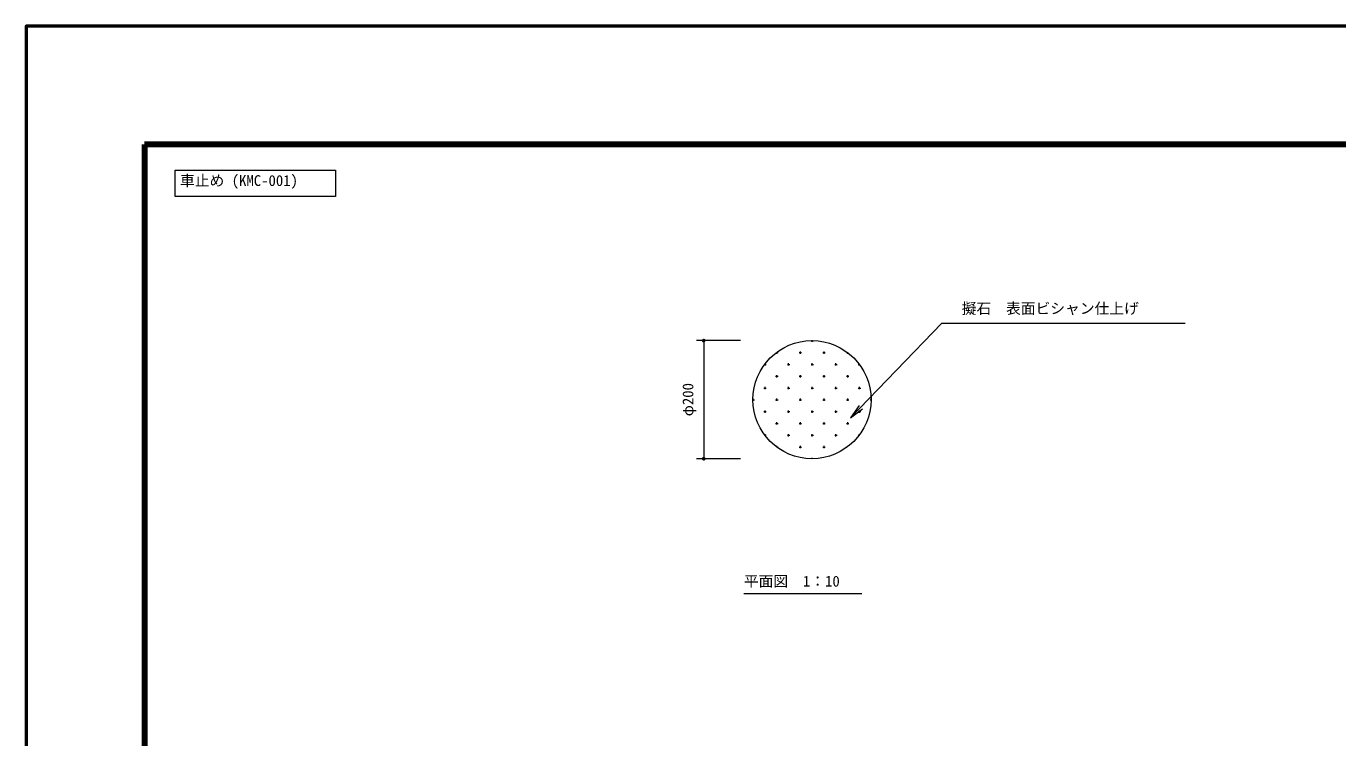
# Model space of a CAD drawing. Units: millimetres at full size, sheet at 1:10; details may follow other scales. Extents: x 0 to 4200, y 0 to 2970.
# Drawn here: x 0 to 2221, y 1765 to 2970 of the extents above; entities that cross this region are included whole.
import ezdxf
from ezdxf.enums import TextEntityAlignment as Align

# ---------------------------------------------------------------- set-up
doc = ezdxf.new("R2010")
doc.units = ezdxf.units.MM
doc.header["$LTSCALE"] = 10
for name, color, linetype, lineweight in [('D-STR', 1, 'Continuous', 13), ('D-STR-DIM', 7, 'Continuous', 13), ('D-STR-HTXT', 7, 'Continuous', 13), ('D-TTL', 7, 'Continuous', 13), ('D-TTL-FRAM', 2, 'Continuous', 13)]:
    doc.layers.add(name, color=color, linetype=linetype, lineweight=lineweight)
doc.styles.add('ＭＳ ゴシック', font='')
doc.styles.get('ＭＳ ゴシック').set_extended_font_data('MS Gothic')

# ---------------------------------------------------------------- blocks, each defined once
blk = doc.blocks.new('filled_dot')
at = {"color": 0, "linetype": 'Continuous', "lineweight": -2, "const_width": 1.25}
blk.add_lwpolyline([(-0.625, 0, 1), (0.625, 0, 1)], format="xyb", close=True, dxfattribs=at)
blk = doc.blocks.new('open_arrow')
at = {"color": 0, "linetype": 'Continuous', "lineweight": -2}
blk.add_lwpolyline([(7.5, 1.25), (0, 0), (7.5, -1.25)], dxfattribs=at)

msp = doc.modelspace()

# ---------------------------------------------------------------- linework, layer by layer
at = {"layer": 'D-STR'}
for p, q in [((1329.08, 2437.39), (1333.08, 2437.39)), ((1331.08, 2435.39), (1331.08, 2438.39)), ((1271.08, 2417.39), (1273.08, 2417.39)), ((1271.08, 2415.39), (1271.08, 2417.39)), ((1291.08, 2395.39), (1291.08, 2399.39)), ((1309.08, 2417.39), (1313.08, 2417.39)), ((1311.08, 2415.39), (1311.08, 2419.39)), ((1331.08, 2395.39), (1331.08, 2399.39)), ((1349.08, 2417.39), (1353.08, 2417.39)), ((1351.08, 2415.39), (1351.08, 2419.39)), ((1371.08, 2395.39), (1371.08, 2399.39)), ((1389.08, 2417.39), (1391.58, 2417.39)), ((1391.08, 2415.39), (1391.08, 2417.89)), ((1249.58, 2397.39), (1253.08, 2397.39)), ((1251.08, 2395.39), (1251.08, 2398.64)), ((1269.08, 2377.39), (1273.08, 2377.39)), ((1271.08, 2375.39), (1271.08, 2379.39)), ((1289.08, 2397.39), (1293.08, 2397.39)), ((1309.08, 2377.39), (1313.08, 2377.39)), ((1311.08, 2375.39), (1311.08, 2379.39)), ((1329.08, 2397.39), (1333.08, 2397.39)), ((1349.08, 2377.39), (1353.08, 2377.39)), ((1351.08, 2375.39), (1351.08, 2379.39)), ((1369.08, 2397.39), (1373.08, 2397.39)), ((1389.08, 2377.39), (1393.08, 2377.39)), ((1391.08, 2375.39), (1391.08, 2379.39)), ((1409.08, 2397.39), (1411.58, 2397.39)), ((1410.83, 2395.39), (1410.83, 2398.14)), ((1249.08, 2357.39), (1253.08, 2357.39)), ((1251.08, 2355.39), (1251.08, 2359.39)), ((1289.08, 2357.39), (1293.08, 2357.39)), ((1291.08, 2355.39), (1291.08, 2359.39)), ((1329.08, 2357.39), (1333.08, 2357.39)), ((1331.08, 2355.39), (1331.08, 2359.39)), ((1369.08, 2357.39), (1373.08, 2357.39)), ((1371.08, 2355.39), (1371.08, 2359.39)), ((1409.08, 2357.39), (1413.08, 2357.39)), ((1410.83, 2355.39), (1410.83, 2359.39)), ((1230.83, 2337.39), (1233.08, 2337.39)), ((1231.08, 2335.39), (1231.08, 2339.39)), ((1269.08, 2337.39), (1273.08, 2337.39)), ((1271.08, 2335.39), (1271.08, 2339.39)), ((1309.08, 2337.39), (1313.08, 2337.39)), ((1311.08, 2335.39), (1311.08, 2339.39)), ((1349.08, 2337.39), (1353.08, 2337.39)), ((1351.08, 2335.39), (1351.08, 2339.39)), ((1389.08, 2337.39), (1393.08, 2337.39)), ((1391.08, 2335.39), (1391.08, 2339.39)), ((1429.08, 2337.39), (1431.08, 2337.39)), ((1431.08, 2336.64), (1431.08, 2339.39)), ((1249.08, 2317.39), (1253.08, 2317.39)), ((1251.08, 2315.39), (1251.08, 2319.39)), ((1289.08, 2317.39), (1293.08, 2317.39)), ((1291.08, 2315.39), (1291.08, 2319.39)), ((1329.08, 2317.39), (1333.08, 2317.39)), ((1331.08, 2315.39), (1331.08, 2319.39)), ((1369.08, 2317.39), (1373.08, 2317.39)), ((1371.08, 2315.39), (1371.08, 2319.39)), ((1409.08, 2317.39), (1413.08, 2317.39)), ((1410.83, 2315.39), (1410.83, 2319.39)), ((1269.08, 2297.39), (1273.08, 2297.39)), ((1271.08, 2295.39), (1271.08, 2299.39)), ((1309.08, 2297.39), (1313.08, 2297.39)), ((1311.08, 2295.39), (1311.08, 2299.39)), ((1349.08, 2297.39), (1353.08, 2297.39)), ((1351.08, 2295.39), (1351.08, 2299.39)), ((1389.08, 2297.39), (1393.08, 2297.39)), ((1391.08, 2295.39), (1391.08, 2299.39)), ((1251.08, 2278.64), (1251.08, 2279.39)), ((1251.83, 2277.39), (1253.08, 2277.39)), ((1289.08, 2277.39), (1293.08, 2277.39)), ((1291.08, 2275.39), (1291.08, 2279.39)), ((1329.08, 2277.39), (1333.08, 2277.39)), ((1331.08, 2275.39), (1331.08, 2279.39)), ((1369.08, 2277.39), (1373.08, 2277.39)), ((1371.08, 2275.39), (1371.08, 2279.39)), ((1409.08, 2277.39), (1409.83, 2277.39)), ((1410.83, 2278.64), (1410.83, 2279.39)), ((1271.08, 2257.39), (1271.08, 2259.39)), ((1271.08, 2257.39), (1273.08, 2257.39)), ((1309.08, 2257.39), (1313.08, 2257.39)), ((1311.08, 2255.39), (1311.08, 2259.39)), ((1349.08, 2257.39), (1353.08, 2257.39)), ((1351.08, 2255.39), (1351.08, 2259.39)), ((1389.08, 2257.39), (1389.33, 2257.39)), ((1391.08, 2258.39), (1391.08, 2259.39)), ((1331.08, 2238.64), (1331.08, 2239.39))]:
    msp.add_line(p, q, dxfattribs=at)
msp.add_circle((1330.58, 2337.64), 100, dxfattribs=at)
at = {"layer": 'D-STR-DIM'}
for p, q in [((1209.34, 2437.64), (1135.26, 2437.64)), ((1147.26, 2437.64), (1147.26, 2237.64)), ((1209.34, 2237.64), (1135.26, 2237.64))]:
    msp.add_line(p, q, dxfattribs=at)
at = {"layer": 'D-STR-HTXT'}
msp.add_line((1215.22, 2009.4), (1415.22, 2009.4), dxfattribs=at)
msp.add_lwpolyline([(1396.01, 2307.13), (1550.25, 2467.45), (1575.25, 2467.45), (1962.3, 2467.45)], dxfattribs=at)
at = {"layer": 'D-TTL', "color": 2, "lineweight": 140}
for p, q in [((4000, 2770), (200, 2770)), ((200, 2770), (200, 200))]:
    msp.add_line(p, q, dxfattribs=at)
at = {"layer": 'D-TTL', "color": 2, "lineweight": 50}
msp.add_lwpolyline([(0, 0), (4200, 0), (4200, 2970), (0, 2970)], close=True, dxfattribs=at)
at = {"layer": 'D-TTL-FRAM'}
msp.add_lwpolyline([(251.98, 2726.34), (523.94, 2726.34), (523.94, 2681.74), (251.98, 2681.74)], close=True, dxfattribs=at)

# ---------------------------------------------------------------- block references
at = {"layer": 'D-STR-DIM', "xscale": 2.5, "yscale": 2.5}
for p, rotation in [((1147.26, 2437.64), 270), ((1147.26, 2237.64), 90)]:
    msp.add_blockref('filled_dot', p, dxfattribs=dict(at, rotation=rotation))
at = {"layer": 'D-STR-HTXT', "xscale": 3.33, "yscale": 3.33, "rotation": 46.1}
msp.add_blockref('open_arrow', (1396.01, 2307.13), dxfattribs=at)

# ---------------------------------------------------------------- texts
at = {"layer": 'D-STR-DIM', "style": 'ＭＳ ゴシック'}
msp.add_text('φ200', height=18.33, rotation=90, dxfattribs=at).set_placement((1111.35, 2337.64), align=Align.TOP_CENTER)
at = {"layer": 'D-STR-HTXT', "style": 'ＭＳ ゴシック'}
for s, p in [('車止め (KMC-001)', (260.46, 2717.84)), ('擬石\u3000表面ビシャン仕上げ', (1584.13, 2501.33)), ('平面図\u30001：10', (1215.22, 2039.4))]:
    msp.add_text(s, height=18.33, dxfattribs=at).set_placement(p, align=Align.TOP_LEFT)

doc.saveas('drawing.dxf')
